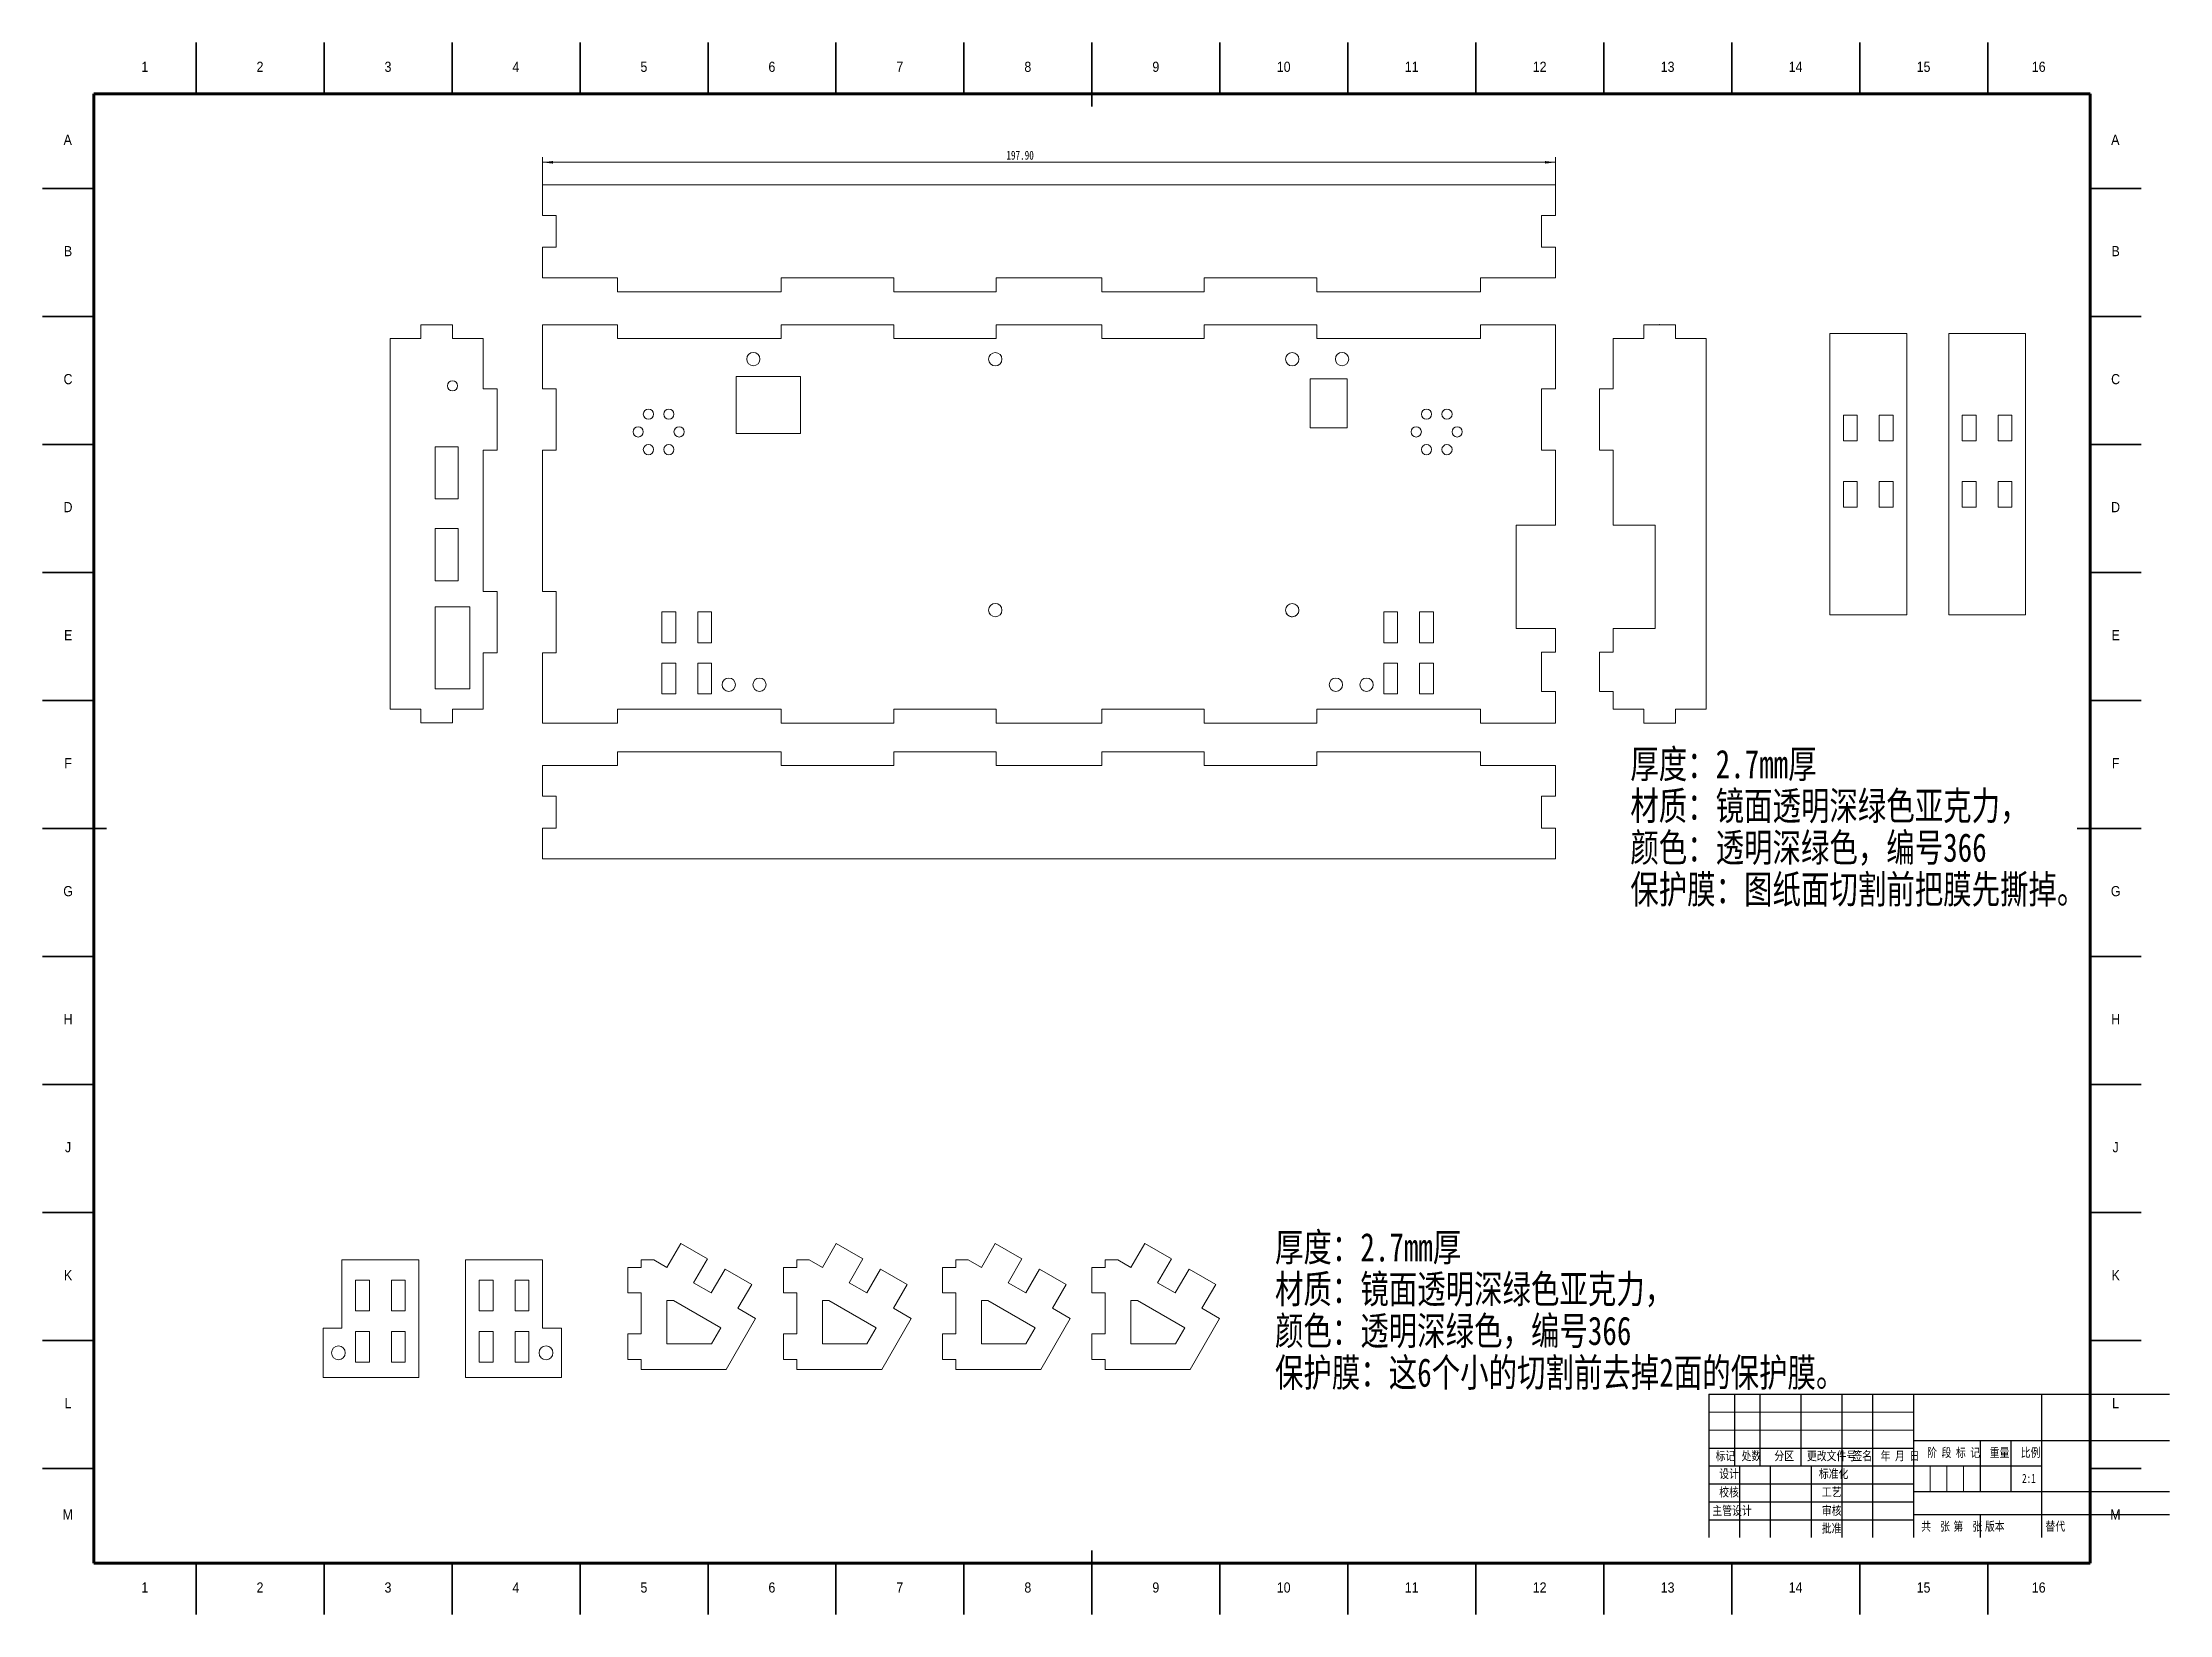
# Model space of a CAD drawing. Header units: millimetres. Extents: x -5 to 410, y -5 to 302.
import ezdxf

# ---------------------------------------------------------------- set-up
doc = ezdxf.new("R2010")
doc.units = ezdxf.units.MM
doc.header["$LTSCALE"] = 0.5
doc.header["$PDSIZE"] = -1
doc.styles.add('SLDTEXTSTYLE0', font='HYSWLONGFANGSONG.TTF')
doc.styles.add('SLDTEXTSTYLE1', font='HYSWLONGFANGSONG.TTF', dxfattribs={"bigfont": 'bigfont'})
doc.styles.add('SLDTEXTSTYLE2', font='HYSWLONGFANGSONG.TTF', dxfattribs={"bigfont": 'bigfont'})
doc.styles.add('SLDTEXTSTYLE3', font='GOTHIC.TTF', dxfattribs={"width": 0.913})
doc.dimstyles.new('SLDDIMSTYLE0', dxfattribs={"dimtxt": 1.75, "dimasz": 2.04, "dimexe": 0, "dimexo": 0.0625, "dimgap": 0.4375, "dimtad": 2, "dimrnd": 1e-09, "dimzin": 4, "dimdsep": 46, "dimtxsty": 'SLDTEXTSTYLE0', "dimsah": 1, "dimcen": 0.09, "dimadec": 0, "dimazin": 1, "dimtfac": 1, "dimtofl": 0, "dimtmove": 0, "dimatfit": 3, "dimfxl": 1, "dimfrac": 2, "dimtolj": 1, "dimtzin": 12, "dimarcsym": 0})

# ---------------------------------------------------------------- blocks, each defined once
blk = doc.blocks.new('_D')
at = {"color": 7, "linetype": 'Continuous', "lineweight": 18, "true_color": 0xffffff}
for p, q in [((92.66, 274.22), (92.66, 279.61)), ((92.66, 278.61), (290.56, 278.61)), ((290.56, 274.22), (290.56, 279.61))]:
    blk.add_line(p, q, dxfattribs=at)
for points in [[(92.66, 278.61), (94.7, 278.36), (94.7, 278.86)], [(290.56, 278.61), (288.52, 278.86), (288.52, 278.36)]]:
    blk.add_solid(points, dxfattribs=at)
at = {"color": 7, "linetype": 'Continuous', "lineweight": 18, "true_color": 0xffffff, "insert": (183.29, 280.87), "char_height": 1.75, "attachment_point": 1, "style": 'SLDTEXTSTYLE0'}
blk.add_mtext('197.90', dxfattribs=at)
blk = doc.blocks.new('SW_NOTE_0')
at = {"color": 0, "linetype": 'Continuous', "lineweight": 18, "attachment_point": 1, "style": 'SLDTEXTSTYLE1'}
for s, insert, char_height in [('厚度：2.7mm厚', (0, 7.16), 5.556), ('材质：镜面透明深绿色亚克力，', (0, -1), 5.5563), ('颜色：透明深绿色，编号366 ', (0, -9.15), 5.5563), ('保护膜：图纸面切割前把膜先撕掉。', (0, -17.31), 5.5563)]:
    blk.add_mtext(s, dxfattribs=dict(at, insert=insert, char_height=char_height))
blk = doc.blocks.new('SW_NOTE_1')
at = {"color": 0, "linetype": 'Continuous', "lineweight": 18, "attachment_point": 1, "style": 'SLDTEXTSTYLE1'}
for s, insert, char_height in [('厚度：2.7mm厚', (0, 7.16), 5.556), ('材质：镜面透明深绿色亚克力，', (0, -1), 5.5563), ('颜色：透明深绿色，编号366 ', (0, -9.15), 5.5563), ('保护膜：这6个小的切割前去掉2面的保护膜。', (0, -17.31), 5.5563)]:
    blk.add_mtext(s, dxfattribs=dict(at, insert=insert, char_height=char_height))

msp = doc.modelspace()

# ---------------------------------------------------------------- linework, layer by layer
at = {"color": 7, "linetype": 'Continuous', "lineweight": 35}
for p, q in [((25, 292), (25, 302)), ((50, 292), (50, 302)), ((75, 292), (75, 302)), ((100, 292), (100, 302)), ((125, 292), (125, 302)), ((150, 292), (150, 302)), ((175, 292), (175, 302)), ((200, 302), (200, 289.5)), ((200, 292), (200, 302)), ((225, 292), (225, 302)), ((250, 292), (250, 302)), ((275, 292), (275, 302)), ((300, 292), (300, 302)), ((325, 292), (325, 302)), ((350, 292), (350, 302)), ((375, 292), (375, 302)), ((5, 273.5), (-5, 273.5)), ((395, 273.5), (405, 273.5)), ((5, 248.5), (-5, 248.5)), ((395, 248.5), (405, 248.5)), ((5, 223.5), (-5, 223.5)), ((395, 223.5), (405, 223.5)), ((5, 198.5), (-5, 198.5)), ((395, 198.5), (405, 198.5)), ((5, 173.5), (-5, 173.5)), ((395, 173.5), (405, 173.5)), ((-5, 148.5), (7.5, 148.5)), ((5, 148.5), (-5, 148.5)), ((405, 148.5), (392.5, 148.5)), ((395, 148.5), (405, 148.5)), ((5, 123.5), (-5, 123.5)), ((395, 123.5), (405, 123.5)), ((5, 98.5), (-5, 98.5)), ((395, 98.5), (405, 98.5)), ((5, 73.5), (-5, 73.5)), ((395, 73.5), (405, 73.5)), ((5, 48.5), (-5, 48.5)), ((395, 48.5), (405, 48.5)), ((5, 23.5), (-5, 23.5)), ((395, 23.5), (405, 23.5)), ((25, 5), (25, -5)), ((50, 5), (50, -5)), ((75, 5), (75, -5)), ((100, 5), (100, -5)), ((125, 5), (125, -5)), ((150, 5), (150, -5)), ((175, 5), (175, -5)), ((200, -5), (200, 7.5)), ((200, 5), (200, -5)), ((225, 5), (225, -5)), ((250, 5), (250, -5)), ((275, 5), (275, -5)), ((300, 5), (300, -5)), ((325, 5), (325, -5)), ((350, 5), (350, -5)), ((375, 5), (375, -5))]:
    msp.add_line(p, q, dxfattribs=at)
at = {"color": 7, "linetype": 'Continuous', "lineweight": 70}
for p, q in [((5, 5), (5, 292)), ((5, 292), (395, 292)), ((395, 292), (395, 5)), ((395, 5), (5, 5))]:
    msp.add_line(p, q, dxfattribs=at)
at = {"color": 7, "linetype": 'Continuous', "lineweight": 18, "true_color": 0xffffff}
for p, q in [((290.556, 274.224), (92.656, 274.224)), ((92.656, 268.224), (92.656, 274.224)), ((290.556, 268.224), (290.556, 274.224)), ((290.556, 268.224), (287.856, 268.224)), ((287.856, 268.224), (287.856, 262.024)), ((92.656, 256.024), (92.656, 262.024)), ((290.556, 262.024), (287.856, 262.024)), ((290.556, 256.024), (290.556, 262.024)), ((363.75, 24), (363.75, 19)), ((367, 24), (367, 19)), ((370.25, 24), (370.25, 19))]:
    msp.add_line(p, q, dxfattribs=at)
at = {"color": 7, "linetype": 'Continuous', "lineweight": 18}
for p, q in [((92.656, 268.224), (95.356, 268.224)), ((95.356, 268.224), (95.356, 262.024)), ((92.656, 262.024), (95.356, 262.024)), ((107.306, 256.024), (92.656, 256.024)), ((107.306, 253.324), (107.306, 256.024)), ((139.306, 256.024), (161.306, 256.024)), ((139.306, 256.024), (139.306, 253.324)), ((161.306, 256.024), (161.306, 253.324)), ((181.306, 256.024), (201.906, 256.024)), ((181.306, 253.324), (181.306, 256.024)), ((201.906, 256.024), (201.906, 253.324)), ((221.906, 256.024), (243.906, 256.024)), ((221.906, 253.324), (221.906, 256.024)), ((243.906, 253.324), (243.906, 256.024)), ((275.906, 256.024), (290.556, 256.024)), ((275.906, 256.024), (275.906, 253.324)), ((139.306, 253.324), (107.306, 253.324)), ((161.306, 253.324), (181.306, 253.324)), ((201.906, 253.324), (221.906, 253.324)), ((275.906, 253.324), (243.906, 253.324)), ((68.885, 244.185), (68.885, 246.879)), ((75.085, 246.879), (68.885, 246.879)), ((75.085, 246.879), (75.085, 244.185)), ((107.306, 246.885), (92.656, 246.885)), ((92.656, 246.885), (92.656, 234.389)), ((107.306, 246.885), (107.306, 244.185)), ((161.306, 246.885), (139.306, 246.885)), ((139.306, 244.185), (139.306, 246.885)), ((161.306, 244.185), (161.306, 246.885)), ((181.306, 246.885), (181.306, 244.185)), ((201.906, 246.885), (181.306, 246.885)), ((201.906, 244.185), (201.906, 246.885)), ((243.906, 246.885), (221.906, 246.885)), ((221.906, 246.885), (221.906, 244.185)), ((243.906, 246.885), (243.906, 244.185)), ((275.906, 244.185), (275.906, 246.885)), ((275.906, 246.885), (290.556, 246.885)), ((290.556, 234.389), (290.556, 246.885)), ((307.826, 246.885), (314.026, 246.885)), ((307.826, 244.185), (307.826, 246.885)), ((314.026, 244.185), (314.026, 246.885)), ((344.171, 245.2), (359.171, 245.2)), ((344.171, 245.2), (344.171, 190.2)), ((359.171, 190.2), (359.171, 245.2)), ((367.386, 245.2), (367.386, 190.2)), ((367.386, 245.2), (382.386, 245.2)), ((382.386, 190.2), (382.386, 245.2)), ((62.885, 244.185), (62.885, 171.789)), ((67.085, 244.185), (62.885, 244.185)), ((67.085, 244.185), (68.885, 244.185)), ((81.085, 244.185), (75.085, 244.185)), ((81.085, 234.389), (81.085, 244.185)), ((107.306, 244.185), (139.306, 244.185)), ((181.306, 244.185), (161.306, 244.185)), ((221.906, 244.185), (201.906, 244.185)), ((243.906, 244.185), (275.906, 244.185)), ((301.826, 243.796), (301.826, 244.185)), ((301.826, 244.185), (307.826, 244.185)), ((301.826, 234.389), (301.826, 243.796)), ((314.026, 244.185), (320.026, 244.185)), ((320.026, 244.185), (320.026, 171.785)), ((83.785, 234.389), (81.085, 234.389)), ((83.785, 234.389), (83.785, 222.389)), ((95.356, 234.389), (92.656, 234.389)), ((95.356, 234.389), (95.356, 222.389)), ((130.471, 236.765), (130.471, 225.665)), ((143.071, 236.765), (130.471, 236.765)), ((143.071, 236.765), (143.071, 225.665)), ((249.856, 236.329), (242.626, 236.329)), ((242.626, 236.329), (242.626, 226.729)), ((249.856, 236.329), (249.856, 226.729)), ((287.856, 234.389), (287.856, 222.389)), ((290.556, 234.389), (287.856, 234.389)), ((299.126, 234.389), (299.126, 222.389)), ((301.826, 234.389), (299.126, 234.389)), ((346.821, 229.203), (346.821, 224.203)), ((346.821, 229.203), (349.521, 229.203)), ((349.521, 229.203), (349.521, 224.203)), ((353.821, 229.203), (353.821, 224.203)), ((353.821, 229.203), (356.521, 229.203)), ((356.521, 229.203), (356.521, 224.203)), ((370.036, 229.203), (370.036, 224.203)), ((370.036, 229.203), (372.736, 229.203)), ((372.736, 229.203), (372.736, 224.203)), ((377.036, 229.203), (379.736, 229.203)), ((377.036, 229.203), (377.036, 224.203)), ((379.736, 229.203), (379.736, 224.203)), ((143.071, 225.665), (130.471, 225.665)), ((249.856, 226.729), (242.626, 226.729)), ((71.685, 223.06), (71.685, 212.86)), ((76.185, 223.06), (71.685, 223.06)), ((76.185, 212.86), (76.185, 223.06)), ((83.785, 222.389), (81.085, 222.389)), ((81.085, 222.389), (81.085, 194.785)), ((95.356, 222.389), (92.656, 222.389)), ((92.656, 222.389), (92.656, 194.785)), ((290.556, 222.389), (287.856, 222.389)), ((290.556, 207.756), (290.556, 222.389)), ((301.826, 222.389), (299.126, 222.389)), ((301.826, 207.756), (301.826, 222.389)), ((346.821, 224.203), (349.521, 224.203)), ((353.821, 224.203), (356.521, 224.203)), ((370.036, 224.203), (372.736, 224.203)), ((377.036, 224.203), (379.736, 224.203)), ((346.821, 216.24), (349.521, 216.24)), ((346.821, 216.24), (346.821, 211.24)), ((349.521, 216.24), (349.521, 211.24)), ((353.821, 216.24), (356.521, 216.24)), ((353.821, 216.24), (353.821, 211.24)), ((356.521, 216.24), (356.521, 211.24)), ((370.036, 216.24), (372.736, 216.24)), ((370.036, 216.24), (370.036, 211.24)), ((372.736, 216.24), (372.736, 211.24)), ((377.036, 216.24), (377.036, 211.24)), ((377.036, 216.24), (379.736, 216.24)), ((379.736, 216.24), (379.736, 211.24)), ((71.685, 212.86), (76.185, 212.86)), ((282.856, 207.756), (282.856, 187.538)), ((290.556, 207.756), (282.856, 207.756)), ((310.026, 207.756), (301.826, 207.756)), ((310.026, 187.538), (310.026, 207.756)), ((346.821, 211.24), (349.521, 211.24)), ((353.821, 211.24), (356.521, 211.24)), ((370.036, 211.24), (372.736, 211.24)), ((377.036, 211.24), (379.736, 211.24)), ((71.685, 207.06), (76.185, 207.06)), ((71.685, 207.06), (71.685, 196.86)), ((76.185, 196.86), (76.185, 207.06)), ((71.685, 196.86), (76.185, 196.86)), ((71.685, 191.793), (78.485, 191.793)), ((71.685, 175.793), (71.685, 191.793)), ((78.485, 191.793), (78.485, 175.793)), ((83.785, 194.785), (81.085, 194.785)), ((83.785, 182.785), (83.785, 194.785)), ((95.356, 194.785), (92.656, 194.785)), ((95.356, 182.785), (95.356, 194.785)), ((116.007, 190.785), (118.707, 190.785)), ((116.007, 190.785), (116.007, 184.785)), ((118.707, 190.785), (118.707, 184.785)), ((123.007, 190.785), (123.007, 184.785)), ((123.007, 190.785), (125.707, 190.785)), ((125.707, 190.785), (125.707, 184.785)), ((257.006, 190.785), (257.006, 184.785)), ((259.706, 190.785), (257.006, 190.785)), ((259.706, 190.785), (259.706, 184.785)), ((264.006, 190.785), (264.006, 184.785)), ((266.706, 190.785), (264.006, 190.785)), ((266.706, 190.785), (266.706, 184.785)), ((290.556, 187.538), (282.856, 187.538)), ((290.556, 182.941), (290.556, 187.538)), ((301.826, 182.941), (301.826, 187.538)), ((301.826, 187.538), (310.026, 187.538)), ((359.171, 190.2), (344.171, 190.2)), ((382.386, 190.2), (367.386, 190.2)), ((116.007, 184.785), (118.707, 184.785)), ((123.007, 184.785), (125.707, 184.785)), ((259.706, 184.785), (257.006, 184.785)), ((266.706, 184.785), (264.006, 184.785)), ((287.856, 182.941), (287.856, 175.289)), ((290.556, 182.941), (287.856, 182.941)), ((299.126, 182.941), (299.126, 175.289)), ((301.826, 182.941), (299.126, 182.941)), ((83.785, 182.785), (81.085, 182.785)), ((81.085, 182.785), (81.085, 172.585)), ((92.656, 169.089), (92.656, 182.785)), ((95.356, 182.785), (92.656, 182.785)), ((116.007, 180.785), (116.007, 174.785)), ((116.007, 180.785), (118.707, 180.785)), ((118.707, 180.785), (118.707, 174.785)), ((123.007, 180.785), (123.007, 174.785)), ((123.007, 180.785), (125.707, 180.785)), ((125.707, 180.785), (125.707, 174.785)), ((257.006, 180.785), (257.006, 174.785)), ((259.706, 180.785), (257.006, 180.785)), ((259.706, 180.785), (259.706, 174.785)), ((264.006, 180.785), (264.006, 174.785)), ((266.706, 180.785), (264.006, 180.785)), ((266.706, 180.785), (266.706, 174.785)), ((71.685, 175.793), (78.485, 175.793)), ((116.007, 174.785), (118.707, 174.785)), ((123.007, 174.785), (125.707, 174.785)), ((259.706, 174.785), (257.006, 174.785)), ((266.706, 174.785), (264.006, 174.785)), ((290.556, 175.289), (287.856, 175.289)), ((290.556, 169.089), (290.556, 175.289)), ((301.826, 175.289), (299.126, 175.289)), ((301.826, 171.785), (301.826, 175.289)), ((68.885, 171.789), (62.885, 171.789)), ((68.885, 169.11), (68.885, 171.789)), ((75.085, 171.789), (75.085, 169.11)), ((81.085, 171.789), (75.085, 171.789)), ((81.085, 172.585), (81.085, 171.789)), ((107.306, 169.089), (107.306, 171.789)), ((107.306, 171.789), (139.306, 171.789)), ((139.306, 171.789), (139.306, 169.089)), ((161.306, 171.789), (161.306, 169.089)), ((181.306, 171.789), (161.306, 171.789)), ((181.306, 169.089), (181.306, 171.789)), ((221.906, 171.789), (201.906, 171.789)), ((201.906, 171.789), (201.906, 169.089)), ((221.906, 169.089), (221.906, 171.789)), ((243.906, 169.089), (243.906, 171.789)), ((243.906, 171.789), (275.906, 171.789)), ((275.906, 171.789), (275.906, 169.089)), ((307.826, 171.785), (301.826, 171.785)), ((307.826, 169.085), (307.826, 171.785)), ((314.026, 171.785), (314.026, 169.085)), ((320.026, 171.785), (314.026, 171.785)), ((75.085, 169.11), (68.885, 169.11)), ((107.306, 169.089), (92.656, 169.089)), ((161.306, 169.089), (139.306, 169.089)), ((201.906, 169.089), (181.306, 169.089)), ((243.906, 169.089), (221.906, 169.089)), ((275.906, 169.089), (290.556, 169.089)), ((314.026, 169.085), (307.826, 169.085)), ((139.306, 163.485), (107.306, 163.485)), ((107.306, 163.485), (107.306, 160.785)), ((139.306, 160.785), (139.306, 163.485)), ((161.306, 160.785), (161.306, 163.485)), ((161.306, 163.485), (181.306, 163.485)), ((181.306, 163.485), (181.306, 160.785)), ((201.906, 160.785), (201.906, 163.485)), ((201.906, 163.485), (221.906, 163.485)), ((221.906, 163.485), (221.906, 160.785)), ((243.906, 163.485), (243.906, 160.785)), ((275.906, 163.485), (243.906, 163.485)), ((275.906, 160.785), (275.906, 163.485)), ((92.656, 160.785), (92.656, 154.785)), ((107.306, 160.785), (92.656, 160.785)), ((139.306, 160.785), (161.306, 160.785)), ((181.306, 160.785), (201.906, 160.785)), ((221.906, 160.785), (243.906, 160.785)), ((275.906, 160.785), (290.556, 160.785)), ((290.556, 160.785), (290.556, 154.785)), ((92.656, 154.785), (95.356, 154.785)), ((95.356, 148.585), (95.356, 154.785)), ((290.556, 154.785), (287.856, 154.785)), ((287.856, 148.585), (287.856, 154.785)), ((92.656, 148.585), (92.656, 142.585)), ((92.656, 148.585), (95.356, 148.585)), ((290.556, 148.585), (287.856, 148.585)), ((290.556, 148.585), (290.556, 142.585)), ((290.556, 142.585), (92.656, 142.585)), ((119.686, 67.465), (116.986, 62.789)), ((119.686, 67.465), (116.986, 62.789)), ((124.882, 64.465), (119.686, 67.465)), ((150.069, 67.465), (147.369, 62.789)), ((150.069, 67.465), (147.369, 62.789)), ((155.265, 64.465), (150.069, 67.465)), ((181.126, 67.465), (178.426, 62.789)), ((181.126, 67.465), (178.426, 62.789)), ((186.322, 64.465), (181.126, 67.465)), ((210.328, 67.465), (207.628, 62.789)), ((210.328, 67.465), (207.628, 62.789)), ((215.524, 64.465), (210.328, 67.465)), ((53.492, 64.289), (68.492, 64.289)), ((53.492, 64.289), (53.492, 50.889)), ((68.492, 41.289), (68.492, 64.289)), ((92.656, 64.289), (77.656, 64.289)), ((77.656, 41.289), (77.656, 64.289)), ((92.656, 64.289), (92.656, 50.889)), ((111.963, 62.789), (109.363, 62.789)), ((109.363, 62.789), (109.363, 57.789)), ((114.388, 64.289), (111.963, 64.289)), ((111.963, 62.789), (111.963, 64.289)), ((116.986, 62.789), (114.388, 64.289)), ((114.388, 64.289), (116.986, 62.789)), ((124.882, 64.465), (122.182, 59.789)), ((128.347, 62.465), (125.647, 57.789)), ((133.543, 59.465), (128.347, 62.465)), ((139.746, 62.789), (139.746, 57.789)), ((142.346, 62.789), (139.746, 62.789)), ((142.346, 62.789), (142.346, 64.289)), ((144.771, 64.289), (142.346, 64.289)), ((144.771, 64.289), (147.369, 62.789)), ((147.369, 62.789), (144.771, 64.289)), ((155.265, 64.465), (152.565, 59.789)), ((158.729, 62.465), (156.029, 57.789)), ((163.925, 59.465), (158.729, 62.465)), ((170.803, 62.789), (170.803, 57.789)), ((173.403, 62.789), (170.803, 62.789)), ((173.403, 62.789), (173.403, 64.289)), ((175.828, 64.289), (173.403, 64.289)), ((175.828, 64.289), (178.426, 62.789)), ((178.426, 62.789), (175.828, 64.289)), ((186.322, 64.465), (183.622, 59.789)), ((189.786, 62.465), (187.086, 57.789)), ((194.982, 59.465), (189.786, 62.465)), ((200.005, 62.789), (200.005, 57.789)), ((202.605, 62.789), (200.005, 62.789)), ((202.605, 62.789), (202.605, 64.289)), ((205.03, 64.289), (202.605, 64.289)), ((205.03, 64.289), (207.628, 62.789)), ((207.628, 62.789), (205.03, 64.289)), ((215.524, 64.465), (212.824, 59.789)), ((218.988, 62.465), (216.288, 57.789)), ((224.185, 59.465), (218.988, 62.465)), ((58.842, 60.289), (56.142, 60.289)), ((56.142, 60.289), (56.142, 54.289)), ((58.842, 60.289), (58.842, 54.289)), ((63.142, 60.289), (63.142, 54.289)), ((65.842, 60.289), (63.142, 60.289)), ((65.842, 60.289), (65.842, 54.289)), ((80.306, 60.289), (83.006, 60.289)), ((80.306, 60.289), (80.306, 54.289)), ((83.006, 60.289), (83.006, 54.289)), ((87.306, 60.289), (87.306, 54.289)), ((87.306, 60.289), (90.006, 60.289)), ((90.006, 60.289), (90.006, 54.289)), ((122.182, 59.789), (125.647, 57.789)), ((122.182, 59.789), (125.647, 57.789)), ((133.543, 59.465), (130.843, 54.789)), ((133.543, 59.465), (130.843, 54.789)), ((152.565, 59.789), (156.029, 57.789)), ((152.565, 59.789), (156.029, 57.789)), ((163.925, 59.465), (161.225, 54.789)), ((163.925, 59.465), (161.225, 54.789)), ((183.622, 59.789), (187.086, 57.789)), ((183.622, 59.789), (187.086, 57.789)), ((194.982, 59.465), (192.282, 54.789)), ((194.982, 59.465), (192.282, 54.789)), ((212.824, 59.789), (216.288, 57.789)), ((212.824, 59.789), (216.288, 57.789)), ((224.185, 59.465), (221.485, 54.789)), ((224.185, 59.465), (221.485, 54.789)), ((58.842, 54.289), (56.142, 54.289)), ((65.842, 54.289), (63.142, 54.289)), ((80.306, 54.289), (83.006, 54.289)), ((87.306, 54.289), (90.006, 54.289)), ((111.963, 57.789), (109.363, 57.789)), ((111.963, 57.789), (111.963, 49.825)), ((116.963, 56.289), (116.963, 47.825)), ((118.245, 56.289), (116.963, 56.289)), ((127.477, 50.959), (118.245, 56.289)), ((130.843, 54.789), (134.307, 52.789)), ((142.346, 57.789), (139.746, 57.789)), ((142.346, 57.789), (142.346, 49.825)), ((147.346, 56.289), (147.346, 47.825)), ((148.627, 56.289), (147.346, 56.289)), ((157.859, 50.959), (148.627, 56.289)), ((161.225, 54.789), (164.69, 52.789)), ((173.403, 57.789), (170.803, 57.789)), ((173.403, 57.789), (173.403, 49.825)), ((178.403, 56.289), (178.403, 47.825)), ((179.684, 56.289), (178.403, 56.289)), ((188.916, 50.959), (179.684, 56.289)), ((192.282, 54.789), (195.746, 52.789)), ((202.605, 57.789), (200.005, 57.789)), ((202.605, 57.789), (202.605, 49.825)), ((207.605, 56.289), (207.605, 47.825)), ((208.886, 56.289), (207.605, 56.289)), ((218.119, 50.959), (208.886, 56.289)), ((221.485, 54.789), (224.949, 52.789)), ((53.492, 50.889), (49.792, 50.889)), ((49.792, 50.889), (49.792, 41.289)), ((56.142, 50.289), (56.142, 44.289)), ((58.842, 50.289), (56.142, 50.289)), ((58.842, 50.289), (58.842, 44.289)), ((65.842, 50.289), (63.142, 50.289)), ((63.142, 50.289), (63.142, 44.289)), ((65.842, 50.289), (65.842, 44.289)), ((80.306, 50.289), (83.006, 50.289)), ((80.306, 50.289), (80.306, 44.289)), ((83.006, 50.289), (83.006, 44.289)), ((87.306, 50.289), (87.306, 44.289)), ((87.306, 50.289), (90.006, 50.289)), ((90.006, 50.289), (90.006, 44.289)), ((92.656, 50.889), (96.356, 50.889)), ((96.356, 50.889), (96.356, 41.289)), ((125.668, 47.825), (127.477, 50.959)), ((134.307, 52.789), (128.554, 42.825)), ((156.05, 47.825), (157.859, 50.959)), ((164.69, 52.789), (158.937, 42.825)), ((187.107, 47.825), (188.916, 50.959)), ((195.746, 52.789), (189.994, 42.825)), ((216.31, 47.825), (218.119, 50.959)), ((224.949, 52.789), (219.196, 42.825)), ((109.363, 49.825), (109.363, 44.825)), ((111.963, 49.825), (109.363, 49.825)), ((116.963, 47.825), (125.668, 47.825)), ((139.746, 49.825), (139.746, 44.825)), ((142.346, 49.825), (139.746, 49.825)), ((147.346, 47.825), (156.05, 47.825)), ((170.803, 49.825), (170.803, 44.825)), ((173.403, 49.825), (170.803, 49.825)), ((178.403, 47.825), (187.107, 47.825)), ((200.005, 49.825), (200.005, 44.825)), ((202.605, 49.825), (200.005, 49.825)), ((207.605, 47.825), (216.31, 47.825)), ((58.842, 44.289), (56.142, 44.289)), ((65.842, 44.289), (63.142, 44.289)), ((80.306, 44.289), (83.006, 44.289)), ((87.306, 44.289), (90.006, 44.289)), ((109.363, 44.825), (111.963, 44.825)), ((111.963, 44.825), (111.963, 42.825)), ((111.963, 42.825), (128.554, 42.825)), ((139.746, 44.825), (142.346, 44.825)), ((142.346, 44.825), (142.346, 42.825)), ((142.346, 42.825), (158.937, 42.825)), ((170.803, 44.825), (173.403, 44.825)), ((173.403, 44.825), (173.403, 42.825)), ((173.403, 42.825), (189.994, 42.825)), ((200.005, 44.825), (202.605, 44.825)), ((202.605, 44.825), (202.605, 42.825)), ((202.605, 42.825), (219.196, 42.825)), ((49.792, 41.289), (68.492, 41.289)), ((49.792, 41.289), (68.492, 41.289)), ((96.356, 41.289), (77.656, 41.289)), ((96.356, 41.289), (77.656, 41.289)), ((320.5, 34.5), (360.5, 34.5)), ((320.5, 31), (360.5, 31))]:
    msp.add_line(p, q, dxfattribs=at)
at = {"color": 250, "linetype": 'Continuous', "lineweight": 25, "true_color": 0x191924}
msp.add_line((92.594, 200.661), (92.656, 200.661), dxfattribs=at)
at = {"color": 7, "linetype": 'Continuous', "lineweight": 25}
for p, q in [((320.5, 38), (410.5, 38)), ((320.5, 38), (320.5, 10)), ((325.5, 38), (325.5, 24)), ((330.5, 38), (330.5, 24)), ((338.5, 38), (338.5, 24)), ((346.5, 38), (346.5, 10)), ((352.5, 38), (352.5, 10)), ((360.5, 38), (360.5, 10)), ((385.5, 38), (385.5, 24)), ((320.5, 27.5), (360.5, 27.5)), ((360.5, 29), (410.5, 29)), ((373.493, 29), (373.493, 19)), ((379.5, 29), (379.5, 19)), ((320.5, 24), (385.5, 24)), ((326.5, 24), (326.5, 10)), ((332.5, 24), (332.5, 10)), ((340.5, 24), (340.5, 10)), ((385.5, 24), (385.5, 10)), ((320.5, 20.5), (360.5, 20.5)), ((320.5, 17), (360.5, 17)), ((360.5, 19), (410.5, 19)), ((320.5, 13.5), (360.5, 13.5)), ((360.5, 14.5), (410.5, 14.5))]:
    msp.add_line(p, q, dxfattribs=at)
at = {"color": 7, "linetype": 'Continuous', "lineweight": 25, "true_color": 0xffffff}
msp.add_line((373.493, 14.5), (373.493, 10), dxfattribs=at)
at = {"color": 7, "linetype": 'Continuous', "lineweight": 18}
for centre, radius in [((133.856, 240.185), 1.3), ((248.856, 240.185), 1.3), ((75.085, 234.96), 1), ((129.057, 176.585), 1.3), ((135.057, 176.585), 1.3), ((247.656, 176.585), 1.3), ((253.656, 176.585), 1.3), ((52.792, 46.089), 1.35), ((93.356, 46.089), 1.35)]:
    msp.add_circle(centre, radius, dxfattribs=at)
at = {"color": 250, "linetype": 'Continuous', "lineweight": 18, "true_color": 0x191924}
for centre, radius in [((181.126, 240.155), 1.3), ((239.126, 240.155), 1.3), ((113.354, 229.425), 1), ((117.354, 229.425), 1), ((265.359, 229.425), 1), ((269.359, 229.425), 1), ((111.354, 225.961), 1), ((119.354, 225.961), 1), ((263.359, 225.961), 1), ((271.359, 225.961), 1), ((113.354, 222.496), 1), ((117.354, 222.496), 1), ((265.359, 222.496), 1), ((269.359, 222.496), 1), ((181.126, 191.155), 1.3), ((239.133, 191.14), 1.3)]:
    msp.add_circle(centre, radius, dxfattribs=at)
msp.add_arc((239.126, 191.155), 1.3, 206.44145, 25.72187, dxfattribs=at)
at = {"color": 7, "linetype": 'Continuous', "lineweight": 18}
msp.add_point((310.926, 246.885), dxfattribs=at)

# ---------------------------------------------------------------- block references
at = {"color": 7, "linetype": 'Continuous', "lineweight": 18, "true_color": 0xffffff}
for name, p in [('SW_NOTE_0', (305.176, 156.715)), ('SW_NOTE_1', (235.763, 62.339))]:
    msp.add_blockref(name, p, dxfattribs=at)

# ---------------------------------------------------------------- texts
at = {"color": 7, "linetype": 'Continuous', "lineweight": 0, "attachment_point": 2, "style": 'SLDTEXTSTYLE3'}
for s, insert, char_height in [('1', (14.98, 298.257), 1.984), ('2', (37.48, 298.257), 1.984), ('3', (62.48, 298.257), 1.984), ('4', (87.48, 298.257), 1.984), ('5', (112.48, 298.257), 1.984), ('6', (137.48, 298.257), 1.984), ('7', (162.48, 298.257), 1.984), ('8', (187.48, 298.257), 1.984), ('9', (212.48, 298.257), 1.984), ('10', (237.46, 298.257), 1.9844), ('11', (262.46, 298.257), 1.9844), ('12', (287.46, 298.257), 1.9844), ('13', (312.46, 298.257), 1.9844), ('14', (337.46, 298.257), 1.9844), ('15', (362.46, 298.257), 1.9844), ('16', (384.96, 298.257), 1.9844), ('A', (-0.08, 284.007), 1.984), ('A', (399.92, 284.007), 1.984), ('B', (-0.015, 262.257), 1.984), ('B', (399.985, 262.257), 1.984), ('C', (-0.021, 237.257), 1.984), ('C', (399.979, 237.257), 1.984), ('D', (-0.024, 212.257), 1.984), ('D', (399.976, 212.257), 1.984), ('E', (0.004, 187.257), 1.984), ('E', (400.004, 187.257), 1.984), ('F', (-0.021, 162.257), 1.984), ('F', (399.979, 162.257), 1.984), ('G', (-0.007, 137.257), 1.984), ('G', (399.993, 137.257), 1.984), ('H', (-0.005, 112.257), 1.984), ('H', (399.995, 112.257), 1.984), ('J', (-0.017, 87.257), 1.984), ('J', (399.983, 87.257), 1.984), ('K', (-0.006, 62.257), 1.984), ('K', (399.994, 62.257), 1.984), ('L', (-0.023, 37.257), 1.984), ('L', (399.977, 37.257), 1.984), ('M', (-0.069, 15.507), 1.984), ('M', (399.931, 15.507), 1.984), ('1', (14.98, 1.257), 1.984), ('2', (37.48, 1.257), 1.984), ('3', (62.48, 1.257), 1.984), ('4', (87.48, 1.257), 1.984), ('5', (112.48, 1.257), 1.984), ('6', (137.48, 1.257), 1.984), ('7', (162.48, 1.257), 1.984), ('8', (187.48, 1.257), 1.984), ('9', (212.48, 1.257), 1.984), ('10', (237.46, 1.257), 1.9844), ('11', (262.46, 1.257), 1.9844), ('12', (287.46, 1.257), 1.9844), ('13', (312.46, 1.257), 1.9844), ('14', (337.46, 1.257), 1.9844), ('15', (362.46, 1.257), 1.9844), ('16', (384.96, 1.257), 1.9844)]:
    msp.add_mtext(s, dxfattribs=dict(at, insert=insert, char_height=char_height))
at = {"color": 7, "linetype": 'Continuous', "lineweight": 18, "true_color": 0xffffff, "char_height": 1.75}
for s, insert, attachment_point, style in [('标记', (323.746, 26.858), 2, 'SLDTEXTSTYLE2'), ('处数', (328.834, 26.858), 2, 'SLDTEXTSTYLE2'), ('分区', (335.232, 26.858), 2, 'SLDTEXTSTYLE2'), ('更改文件号', (344.491, 26.858), 2, 'SLDTEXTSTYLE2'), ('签名', (350.484, 26.858), 2, 'SLDTEXTSTYLE2'), ('年 月 日', (357.856, 26.858), 2, 'SLDTEXTSTYLE2'), ('阶 段 标 记', (368.344, 27.497), 2, 'SLDTEXTSTYLE2'), ('重量', (377.316, 27.497), 2, 'SLDTEXTSTYLE2'), ('比例', (383.362, 27.497), 2, 'SLDTEXTSTYLE2'), ('设计', (324.466, 23.367), 2, 'SLDTEXTSTYLE2'), ('标准化', (344.897, 23.367), 2, 'SLDTEXTSTYLE2'), ('2:1', (383.042, 22.452), 2, 'SLDTEXTSTYLE0'), ('校核', (324.465, 19.778), 2, 'SLDTEXTSTYLE2'), ('工艺', (344.508, 19.799), 2, 'SLDTEXTSTYLE2'), ('主管设计', (325.047, 16.165), 2, 'SLDTEXTSTYLE2'), ('批准', (344.499, 12.721), 2, 'SLDTEXTSTYLE2'), ('审核', (344.508, 16.165), 2, 'SLDTEXTSTYLE2'), ('共  张 ', (364.808, 13.1), 2, 'SLDTEXTSTYLE2'), ('第  张', (371.111, 13.1), 2, 'SLDTEXTSTYLE2'), ('版本', (376.371, 13.1), 2, 'SLDTEXTSTYLE2'), ('替代', (386.28, 13.1), 1, 'SLDTEXTSTYLE2')]:
    msp.add_mtext(s, dxfattribs=dict(at, insert=insert, attachment_point=attachment_point, style=style))

# ---------------------------------------------------------------- dimensions: what is measured, and where the dimension line sits
at = {"color": 7, "linetype": 'Continuous', "lineweight": 18, "true_color": 0xffffff}
dim = msp.add_linear_dim(base=(290.556, 278.61), p1=(92.656, 274.224), p2=(290.556, 274.224), dimstyle='SLDDIMSTYLE0', dxfattribs=at)
dim.commit()
dim.dimension.update_dxf_attribs({"geometry": '_D', "text_midpoint": (185.587, 278.61), "dimtype": 160})

doc.saveas('drawing.dxf')
